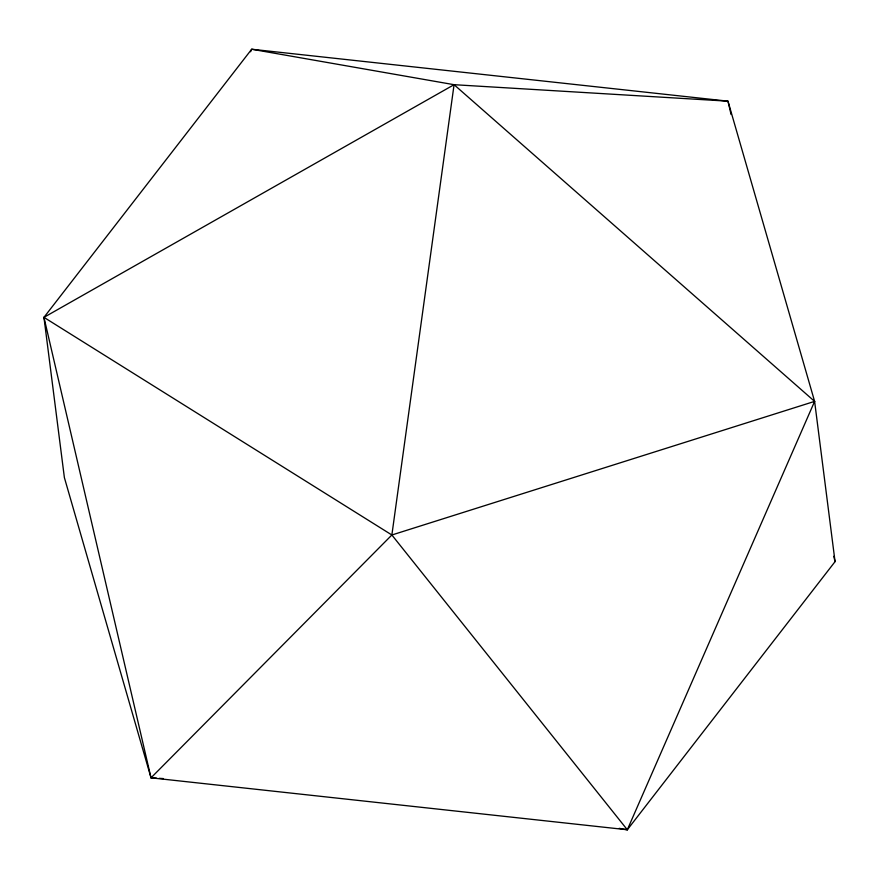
<?xml version="1.0" encoding="UTF-8"?>
<svg xmlns="http://www.w3.org/2000/svg" width="879" height="879" viewBox="0 0 879 879"><rect width="100%" height="100%" fill="white"/><g stroke="black" fill="none" stroke-linecap="round" stroke-linejoin="round"><path stroke-width="1.32" d="M619.223 828.348L627.32 829.765L814.613 401.384L454.069 84.692L43.95 317.352L151.023 777.827L391.869 534.992L454.069 84.692L727.977 101.173L814.613 401.384L835.05 561.648L627.32 829.765L151.023 777.827L64.387 477.616L43.95 317.352L251.68 49.235L727.977 101.173L731.075 114.523M250.581 51.751L251.68 49.235L454.069 84.692M43.95 317.352L391.869 534.992L814.613 401.384M151.023 777.827L156.506 778.157M159.242 778.322L163.351 778.574M391.869 534.992L627.32 829.765M833.808 556.308L835.05 561.648"/></g></svg>
